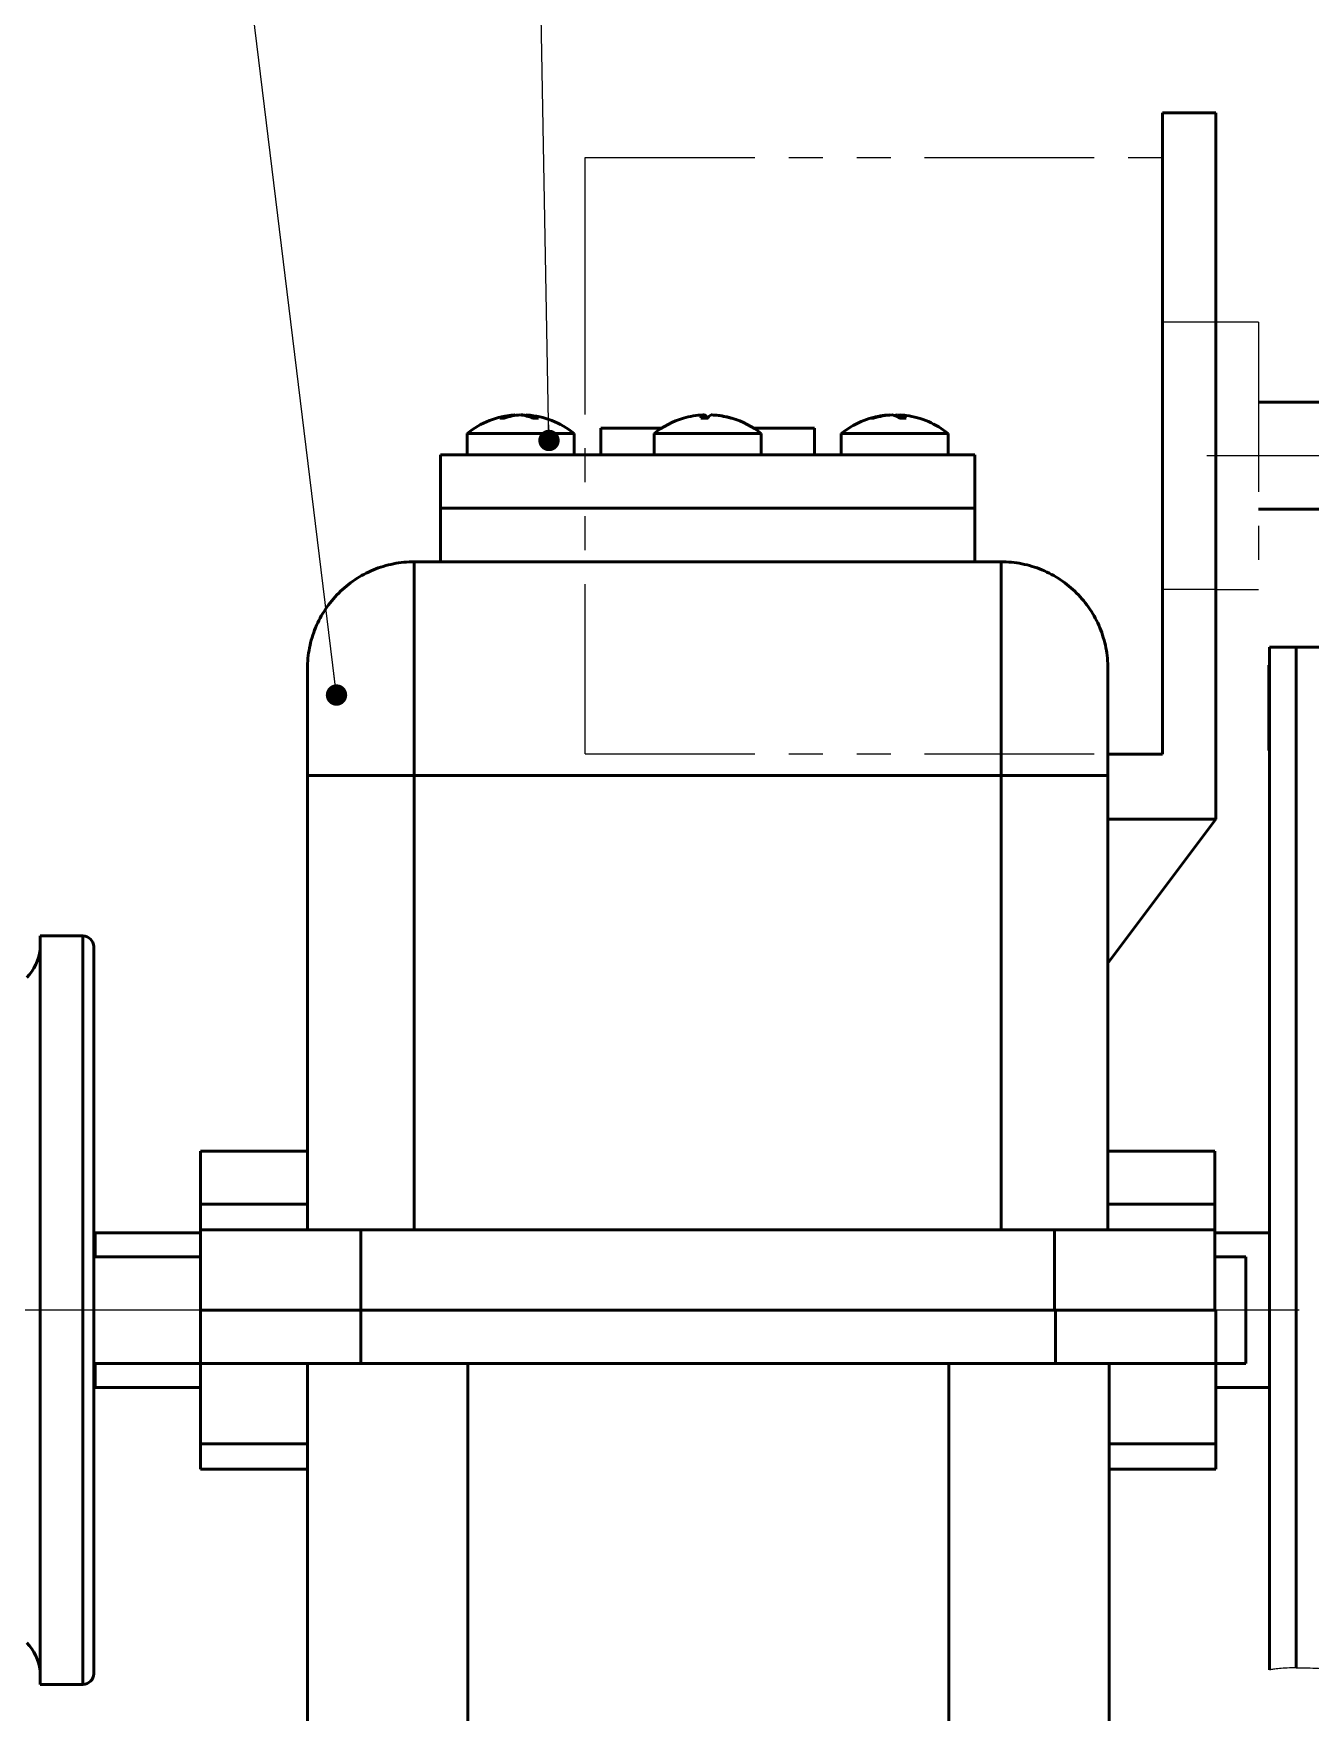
# Model space of a CAD drawing. Header units: millimetres. Extents: x 0 to 1189, y 0 to 841.
# Drawn here: x 806.6 to 854.3, y 658.9 to 721.7 of the extents above; entities that cross this region are included whole.
import ezdxf

# ---------------------------------------------------------------- set-up
doc = ezdxf.new("R2010")
doc.units = ezdxf.units.MM
doc.linetypes.add('CENTERX2', pattern=[20.32, 12.7, -2.54, 2.54, -2.54])
doc.linetypes.add('PHANTOM', pattern=[12.7, 6.35, -1.27, 1.27, -1.27, 1.27, -1.27])
for name, color, linetype in [('中心线', 1, 'CENTERX2'), ('剖面线', 6, 'Continuous'), ('双点划线', 2, 'PHANTOM'), ('符号', 4, 'Continuous')]:
    doc.layers.add(name, color=color, linetype=linetype)
doc.layers.add('粗实线', color=255, linetype='Continuous', lineweight=50)
doc.dimstyles.new('SLDDIMSTYLE1', dxfattribs={"dimtxt": 0.18, "dimasz": 0.8, "dimexe": 0, "dimexo": 0.0625, "dimgap": 0, "dimtad": 0, "dimtih": 1, "dimtoh": 1, "dimdec": 0, "dimrnd": 1e-09, "dimzin": 0, "dimdsep": 46, "dimtxsty": 'Standard', "dimblk1": 'DOT', "dimblk2": 'DOT', "dimsah": 1, "dimcen": 0.09, "dimadec": 0, "dimazin": 0, "dimtfac": 0.8, "dimtdec": 0, "dimtofl": 0, "dimtmove": 0, "dimatfit": 3, "dimldrblk": 'DOT', "dimfxl": 0, "dimfrac": 2, "dimtolj": 1, "dimtzin": 0, "dimarcsym": 0})

# ---------------------------------------------------------------- blocks, each defined once
blk = doc.blocks.new('_Dot')
at = {"color": 0, "linetype": 'ByBlock', "lineweight": -2}
blk.add_line((-0.5, 0), (-1, 0), dxfattribs=at)
at = {"color": 0, "linetype": 'ByBlock', "const_width": 0.5}
blk.add_lwpolyline([(-0.25, 0, 1), (0.25, 0, 1)], format="xyb", close=True, dxfattribs=at)

msp = doc.modelspace()

# ---------------------------------------------------------------- hatches: boundary and pattern name
at = {"layer": '剖面线'}
h = msp.add_hatch(dxfattribs=at)
h.set_pattern_fill('ANSI31', color=256, angle=90, style=0)
edge = h.paths.add_edge_path(flags=0)
edge.add_spline(control_points=[(866.7631, 648.7066), (867.0858, 650.1071), (867.4023, 651.4647), (867.4882, 652.7066)], knot_values=[0.4554944, 0.4554944, 0.4554944, 0.4554944, 0.5059265, 0.5059265, 0.5059265, 0.5059265], weights=[1, 1, 1, 1], degree=3, periodic=0)
edge.add_spline(control_points=[(867.4882, 652.7066), (867.5112, 653.0395), (867.5184, 653.3734), (867.5018, 653.7066)], knot_values=[0, 0, 0, 0, 0.0070615, 0.0070615, 0.0070615, 0.0070615], weights=[1, 1, 1, 1], degree=3, periodic=0)
edge.add_spline(control_points=[(867.5018, 653.7066), (867.4559, 654.6236), (866.7793, 657.1321), (861.6852, 659.3788), (857.7793, 660.1803), (854.7465, 660.544), (853.8104, 660.5298)], knot_values=[0.5198415, 0.5198415, 0.5198415, 0.5198415, 0.5592851, 0.6384909, 0.7047097, 0.7386614, 0.7386614, 0.7386614, 0.7386614], weights=[1, 1, 1, 1, 1, 1, 1], degree=3, periodic=0)
edge.add_spline(control_points=[(853.8104, 660.5298), (853.6988, 660.5281), (853.5857, 660.5243), (853.4805, 660.5187), (853.3753, 660.5131), (853.275, 660.5055), (853.1879, 660.4973), (853.1004, 660.4891), (853.0238, 660.48), (852.9642, 660.4722), (852.9044, 660.4644), (852.8601, 660.4576), (852.8352, 660.4538), (852.8188, 660.4512), (852.8104, 660.4499), (852.8104, 660.4499)], knot_values=[0, 0, 0, 0, 0.0016742, 0.0016742, 0.0016742, 0.0033479, 0.0033479, 0.0033479, 0.0050291, 0.0050291, 0.0050291, 0.0067174, 0.0067174, 0.0067174, 0.0078227, 0.0078227, 0.0078227, 0.0078227], weights=[1, 1, 1, 1, 1, 1, 1, 1, 1, 1, 1, 1, 1, 1, 1, 1], degree=3, periodic=0)
edge.add_spline(control_points=[(852.8104, 660.4499), (852.8104, 660.4499), (852.8295, 660.453), (852.866, 660.4585), (852.9025, 660.4639), (852.9574, 660.4717), (853.0261, 660.48), (853.0955, 660.4883), (853.1808, 660.4973), (853.2752, 660.505), (853.37, 660.5127), (853.4766, 660.5192), (853.5862, 660.5237), (853.6595, 660.5266), (853.7352, 660.5287), (853.8104, 660.5298)], knot_values=[0, 0, 0, 0, 0.0016677, 0.0016677, 0.0016677, 0.0033345, 0.0033345, 0.0033345, 0.0050147, 0.0050147, 0.0050147, 0.0067027, 0.0067027, 0.0067027, 0.0078225, 0.0078225, 0.0078225, 0.0078225], weights=[1, 1, 1, 1, 1, 1, 1, 1, 1, 1, 1, 1, 1, 1, 1, 1], degree=3, periodic=0)
edge.add_spline(control_points=[(853.8104, 660.5298), (854.7465, 660.544), (857.7793, 660.1803), (861.6852, 659.3788), (866.7793, 657.1321), (867.4559, 654.6236), (867.5018, 653.7066)], knot_values=[0.2613386, 0.2613386, 0.2613386, 0.2613386, 0.2952903, 0.3615091, 0.4407149, 0.4801585, 0.4801585, 0.4801585, 0.4801585], weights=[1, 1, 1, 1, 1, 1, 1], degree=3, periodic=0)
edge.add_spline(control_points=[(867.5018, 653.7066), (867.5184, 653.3734), (867.5112, 653.0395), (867.4882, 652.7066)], knot_values=[0.0071788, 0.0071788, 0.0071788, 0.0071788, 0.0142403, 0.0142403, 0.0142403, 0.0142403], weights=[1, 1, 1, 1], degree=3, periodic=0)
edge.add_spline(control_points=[(867.4882, 652.7066), (867.4023, 651.4647), (867.0858, 650.1071), (866.7631, 648.7066)], knot_values=[0.4940735, 0.4940735, 0.4940735, 0.4940735, 0.5445056, 0.5445056, 0.5445056, 0.5445056], weights=[1, 1, 1, 1], degree=3, periodic=0)

# ---------------------------------------------------------------- linework, layer by layer
for points, knots in [([(853.8104, 660.5298), (853.6983, 660.5269), (853.4742, 660.5212), (853.1754, 660.4978), (852.9489, 660.4712), (852.8278, 660.4527), (852.8153, 660.4507), (852.8104, 660.4499)], [0, 0, 0, 0, 0.2137748, 0.4275162, 0.6421971, 0.8577299, 1, 1, 1, 1]), ([(853.8104, 660.5298), (854.0914, 660.527), (854.6605, 660.5213), (855.8785, 660.4096), (857.3948, 660.1965), (859.1823, 659.8757), (860.8955, 659.4387), (862.4121, 658.9354), (863.7416, 658.3863), (864.8334, 657.8233), (865.8076, 657.164), (866.5889, 656.4151), (867.1152, 655.5658), (867.4157, 654.6591), (867.4727, 654.028), (867.5018, 653.7066)], [0, 0, 0, 0, 0.0508228, 0.1029359, 0.2211467, 0.3278444, 0.4313598, 0.5407929, 0.6166723, 0.6914491, 0.7626676, 0.8289444, 0.8856016, 0.9417493, 1, 1, 1, 1])]:
    msp.add_open_spline(points, degree=3, knots=knots)
at = {"layer": '中心线'}
for p, q in [((861.4712, 705.8732), (850.4712, 705.8732)), ((853.9251, 673.9066), (789.9251, 673.9066))]:
    msp.add_line(p, q, dxfattribs=at)
at = {"layer": '双点划线'}
for p, q in [((827.2077, 717.0266), (848.8077, 717.0266)), ((827.2077, 716.3466), (827.2077, 717.0266)), ((827.2077, 715.2946), (827.2077, 716.3466)), ((827.2077, 713.4426), (827.2077, 715.2946)), ((827.2077, 713.063), (827.2077, 713.4426)), ((827.2077, 694.7198), (827.2077, 713.063)), ((850.8077, 710.8732), (848.8077, 710.8732)), ((852.4077, 710.8732), (850.8077, 710.8732)), ((852.4077, 710.8732), (852.4077, 700.8732)), ((850.8077, 700.8732), (848.8077, 700.8732)), ((850.8077, 700.8732), (852.4077, 700.8732)), ((827.2077, 694.7198), (848.8077, 694.7198))]:
    msp.add_line(p, q, dxfattribs=at)
at = {"layer": '粗实线'}
for p, q in [((848.8077, 716.7066), (848.8077, 718.7066)), ((848.8077, 718.7066), (850.8077, 718.7066)), ((850.8077, 718.7066), (850.8077, 716.7066)), ((848.8077, 716.7066), (848.8077, 694.7066)), ((850.8077, 692.2784), (850.8077, 716.7066)), ((857.4712, 707.8732), (852.4077, 707.8732)), ((824.5799, 707.3996), (824.5834, 707.3802)), ((824.7895, 707.3978), (824.812, 707.3996)), ((824.8119, 707.3955), (824.812, 707.3996)), ((824.9992, 707.3996), (824.9926, 707.3635)), ((831.6206, 707.3996), (831.6384, 707.2779)), ((831.6605, 707.3996), (831.6209, 707.3975)), ((831.6209, 707.3973), (831.6634, 707.3996)), ((831.623, 707.3976), (831.6227, 707.3996)), ((831.6767, 707.2779), (831.6634, 707.3996)), ((831.9185, 707.3996), (831.9582, 707.3975)), ((831.9185, 707.3996), (831.9185, 707.3995)), ((831.956, 707.3975), (831.9563, 707.3996)), ((831.9585, 707.3996), (831.9581, 707.3973)), ((838.5997, 707.3929), (838.5986, 707.3996)), ((838.879, 707.3996), (838.8743, 707.3388)), ((838.961, 707.282), (838.9805, 707.3996)), ((822.7895, 706.7046), (822.7895, 705.9066)), ((822.7895, 706.7046), (826.7895, 706.7046)), ((826.7895, 705.9066), (826.7895, 706.7046)), ((827.7895, 706.9066), (830.072, 706.9066)), ((827.7895, 706.9066), (827.7895, 705.9066)), ((829.7895, 706.7046), (829.7895, 705.9066)), ((829.7895, 706.7046), (833.7895, 706.7046)), ((833.5071, 706.9066), (835.7895, 706.9066)), ((833.7895, 705.9066), (833.7895, 706.7046)), ((835.7895, 706.9066), (835.7895, 705.9066)), ((836.7895, 706.7046), (836.7895, 705.9066)), ((836.7895, 706.7046), (840.7895, 706.7046)), ((840.7895, 705.9066), (840.7895, 706.7046)), ((821.7895, 705.9066), (841.7895, 705.9066)), ((821.7895, 705.9066), (821.7895, 703.9066)), ((841.7895, 705.9066), (841.7895, 703.9066)), ((821.7895, 703.9066), (841.7895, 703.9066)), ((821.7895, 703.9066), (821.7895, 701.9066)), ((821.7895, 703.9066), (841.7895, 703.9066)), ((841.7895, 703.9066), (841.7895, 701.9066)), ((852.4077, 703.8732), (857.4712, 703.8732)), ((820.8104, 701.9066), (842.7686, 701.9066)), ((852.8104, 660.4499), (852.8104, 698.7066)), ((852.8104, 698.7066), (853.8104, 698.7066)), ((853.8104, 698.7066), (853.8104, 660.5298)), ((853.8104, 698.7066), (879.8525, 698.7066)), ((852.7877, 694.8386), (852.7877, 698.0386)), ((852.8077, 698.0186), (852.8077, 694.8586)), ((848.8077, 694.7066), (846.7686, 694.7066)), ((816.8104, 676.9066), (816.8104, 693.9066)), ((842.7686, 693.9066), (820.8104, 693.9066)), ((820.8104, 693.9066), (820.8104, 676.9066)), ((842.7686, 676.9066), (842.7686, 693.9066)), ((846.7686, 693.9066), (846.7686, 676.9066)), ((846.7686, 692.2784), (850.8077, 692.2784)), ((850.8077, 692.2784), (846.7686, 686.8914)), ((808.4104, 687.9066), (806.8104, 687.9066)), ((806.8104, 687.9066), (806.8104, 686.5246)), ((808.4104, 686.5246), (808.4104, 687.9066)), ((808.8104, 687.5066), (808.8104, 686.1641)), ((806.8104, 686.5246), (806.8104, 659.9066)), ((808.4104, 659.9066), (808.4104, 686.5246)), ((808.8104, 686.1641), (808.8104, 660.3066)), ((816.8104, 679.8493), (812.8104, 679.8493)), ((812.8104, 677.8782), (812.8104, 679.8493)), ((850.7686, 679.8493), (846.7686, 679.8493)), ((850.7686, 679.8493), (850.7686, 677.8782)), ((816.8104, 677.8782), (812.8104, 677.8782)), ((812.8104, 676.9066), (812.8104, 677.8782)), ((850.7686, 677.8782), (846.7686, 677.8782)), ((850.7686, 677.8782), (850.7686, 676.9066)), ((812.8104, 676.7946), (808.8624, 676.7946)), ((808.8624, 676.7946), (808.8624, 675.9066)), ((812.8104, 673.9066), (812.8104, 676.9066)), ((812.8104, 676.9066), (818.8104, 676.9066)), ((818.8104, 676.9066), (818.8104, 673.9066)), ((844.7686, 676.9066), (818.8104, 676.9066)), ((844.7686, 673.9066), (844.7686, 676.9066)), ((844.7686, 676.9066), (850.7686, 676.9066)), ((850.7686, 676.9066), (850.7686, 673.9066)), ((852.8104, 676.7946), (850.7686, 676.7946)), ((812.8104, 675.9066), (808.8104, 675.9066)), ((851.9251, 675.9066), (850.7686, 675.9066)), ((851.9251, 675.9066), (851.9251, 671.9066)), ((812.8104, 671.9066), (812.8104, 673.9066)), ((818.8104, 673.9066), (812.8104, 673.9066)), ((818.8104, 673.9066), (812.8104, 673.9066)), ((818.8104, 671.9066), (818.8104, 673.9066)), ((818.8104, 673.9066), (844.8104, 673.9066)), ((844.7686, 673.9066), (818.8104, 673.9066)), ((850.7686, 673.9066), (844.7686, 673.9066)), ((844.8104, 671.9066), (844.8104, 673.9066)), ((844.8104, 673.9066), (850.8104, 673.9066)), ((850.8104, 671.9066), (850.8104, 673.9066)), ((808.8104, 671.9066), (812.8104, 671.9066)), ((808.8624, 671.9066), (808.8624, 671.0186)), ((818.8104, 671.9066), (812.8104, 671.9066)), ((812.8104, 671.9066), (812.8104, 668.9066)), ((816.8104, 648.7066), (816.8104, 671.9066)), ((818.8104, 671.9066), (844.8104, 671.9066)), ((822.8104, 671.9066), (822.8104, 656.4126)), ((840.8104, 656.5066), (840.8104, 671.9066)), ((844.8104, 671.9066), (850.8104, 671.9066)), ((846.8104, 671.9066), (846.8104, 652.7066)), ((850.8104, 671.9066), (851.9251, 671.9066)), ((850.8104, 671.9066), (850.8104, 668.9066)), ((808.8624, 671.0186), (812.8104, 671.0186)), ((850.8104, 671.0186), (852.8104, 671.0186)), ((812.8104, 668.9066), (816.8104, 668.9066)), ((812.8104, 668.9066), (812.8104, 667.9638)), ((846.8104, 668.9066), (850.8104, 668.9066)), ((850.8104, 668.9066), (850.8104, 667.9638)), ((812.8104, 667.9638), (816.8104, 667.9638)), ((846.8104, 667.9638), (850.8104, 667.9638)), ((806.8104, 659.9066), (808.4104, 659.9066))]:
    msp.add_line(p, q, dxfattribs=at)
at = {"layer": '粗实线', "flags": 128}
for points in [[(831.7703, 707.2768), (831.775, 707.2767), (831.8081, 707.2757)], [(838.879, 707.3996), (838.9683, 707.3938), (838.9793, 707.3929)]]:
    msp.add_lwpolyline(points, dxfattribs=at)
at = {"layer": '粗实线'}
for centre, radius, start, end in [((824.7895, 704.2066), 3.2, 94.249303, 128.682187), ((824.6935, 705.4972), 1.9058, 93.417433, 111.062173), ((824.0921, 705.7592), 1.5188, 86.846662, 93.153338), ((824.8982, 705.3008), 2.1029, 93.574326, 110.096249), ((824.6504, 705.9496), 1.4547, 65.724843, 85.40112), ((824.692, 705.3885), 2.0147, 81.331435, 86.586322), ((824.9042, 706.1473), 1.2559, 63.95505, 85.663941), ((824.7895, 704.2066), 3.2, 51.317813, 85.750697), ((825.3521, 704.9439), 2.3341, 87.45659, 92.54341), ((831.7895, 704.2066), 3.2, 106.437425, 128.682187), ((831.7662, 704.2811), 3.1219, 92.67348, 106.420807), ((831.7153, 707.2342), 0.1906, 119.792819, 167.437418), ((831.6609, 703.505), 3.773, 87.999671, 92.000329), ((831.5411, 707.1552), 0.2733, 26.160062, 63.425942), ((832.0379, 707.1552), 0.2733, 116.574058, 153.839938), ((831.7661, 704.2244), 3.1787, 73.719744, 87.302253), ((831.8129, 704.2811), 3.1219, 73.579193, 87.32652), ((832.6763, 707.198), 0.0799, 76.18046, 103.81954), ((831.7895, 704.2066), 3.2, 51.317813, 73.562575), ((838.7895, 704.2066), 3.2, 97.719229, 128.682187), ((838.7354, 704.6088), 2.7941, 92.807079, 107.361003), ((837.947, 706.8314), 0.4466, 84.180284, 95.819716), ((838.8464, 704.4808), 2.9224, 92.869827, 106.993731), ((838.6031, 706.8347), 0.5732, 50.297104, 80.264019), ((838.9397, 706.9604), 0.4434, 97.875828, 109.804909), ((839.0944, 703.8716), 3.4064, 87.894748, 92.105252), ((838.9097, 706.9706), 0.4348, 44.558056, 80.637809), ((838.8417, 704.5903), 2.8127, 82.283809, 87.172042), ((838.7895, 704.2066), 3.2, 51.317813, 82.280771), ((852.7877, 698.0186), 0.02, 0, 90), ((852.7877, 694.8586), 0.02, 270, 360), ((808.4104, 687.5066), 0.4, 0, 90), ((804.9525, 687.6486), 1.8758, 316.38083, 352.096158), ((804.9525, 660.1645), 1.8758, 7.903842, 43.61917), ((808.4104, 660.3066), 0.4, 270, 360)]:
    msp.add_arc(centre, radius, start, end, dxfattribs=at)
for points, knots in [([(816.8104, 697.9066), (816.8104, 698.1684), (816.8362, 698.4302), (816.9383, 698.9437), (817.0147, 699.1954), (817.2151, 699.6792), (817.3391, 699.9112), (817.63, 700.3465), (817.7969, 700.5499), (818.1671, 700.9201), (818.3704, 701.087), (818.8058, 701.3779), (819.0378, 701.5019), (819.5215, 701.7023), (819.7733, 701.7786), (820.2868, 701.8808), (820.5486, 701.9066), (820.8104, 701.9066)], [0, 0, 0, 0, 0.125, 0.125, 0.25, 0.25, 0.375, 0.375, 0.5, 0.5, 0.625, 0.625, 0.75, 0.75, 0.875, 0.875, 1, 1, 1, 1]), ([(820.8104, 701.9066), (820.8104, 701.9066), (820.8104, 701.8647), (820.8104, 701.6814), (820.8104, 701.5398), (820.8104, 701.1499), (820.8104, 700.9015), (820.8104, 700.3035), (820.8104, 699.9539), (820.8104, 699.1729), (820.8104, 698.7416), (820.8104, 697.8269), (820.8104, 697.3437), (820.8104, 696.3589), (820.8104, 695.8575), (820.8104, 694.867), (820.8104, 694.378), (820.8104, 693.9066)], [0, 0, 0, 0, 0.125, 0.125, 0.25, 0.25, 0.375, 0.375, 0.5, 0.5, 0.625, 0.625, 0.75, 0.75, 0.875, 0.875, 1, 1, 1, 1]), ([(842.7686, 693.9066), (842.7686, 694.378), (842.7686, 694.867), (842.7686, 695.8575), (842.7686, 696.3589), (842.7686, 697.3437), (842.7686, 697.8269), (842.7686, 698.7416), (842.7686, 699.1729), (842.7686, 699.9539), (842.7686, 700.3035), (842.7686, 700.9015), (842.7686, 701.1499), (842.7686, 701.5398), (842.7686, 701.6814), (842.7686, 701.8647), (842.7686, 701.9066), (842.7686, 701.9066)], [0, 0, 0, 0, 0.125, 0.125, 0.25, 0.25, 0.375, 0.375, 0.5, 0.5, 0.625, 0.625, 0.75, 0.75, 0.875, 0.875, 1, 1, 1, 1]), ([(842.7686, 701.9066), (843.0304, 701.9066), (843.2922, 701.8808), (843.8058, 701.7786), (844.0575, 701.7023), (844.5412, 701.5019), (844.7732, 701.3779), (845.2086, 701.087), (845.4119, 700.9201), (845.7822, 700.5499), (845.9491, 700.3465), (846.24, 699.9112), (846.364, 699.6792), (846.5643, 699.1954), (846.6407, 698.9437), (846.7429, 698.4302), (846.7686, 698.1684), (846.7686, 697.9066)], [0, 0, 0, 0, 0.125, 0.125, 0.25, 0.25, 0.375, 0.375, 0.5, 0.5, 0.625, 0.625, 0.75, 0.75, 0.875, 0.875, 1, 1, 1, 1]), ([(816.8104, 693.9066), (816.8104, 693.9673), (816.8104, 694.0276), (816.8104, 694.1432), (816.8104, 694.1993), (816.8104, 694.3644), (816.8104, 694.4662), (816.8104, 694.6601), (816.8104, 694.7521), (816.8104, 694.9294), (816.8104, 695.0145), (816.8104, 695.1792), (816.8104, 695.2588), (816.8104, 695.4117), (816.8104, 695.4852), (816.8104, 695.6983), (816.8104, 695.8307), (816.8104, 696.201), (816.8104, 696.4139), (816.8104, 696.6969), (816.8104, 696.7852), (816.8104, 696.9494), (816.8104, 697.0254), (816.8104, 697.2372), (816.8104, 697.357), (816.8104, 697.5599), (816.8104, 697.643), (816.8104, 697.7423), (816.8104, 697.7712), (816.8104, 697.8206), (816.8104, 697.8411), (816.8104, 697.8903), (816.8104, 697.9066), (816.8104, 697.9066)], [0, 0, 0, 0, 0.015625, 0.015625, 0.03125, 0.03125, 0.0625, 0.0625, 0.09375, 0.09375, 0.125, 0.125, 0.15625, 0.15625, 0.1875, 0.1875, 0.25, 0.25, 0.375, 0.375, 0.4375, 0.4375, 0.5, 0.5, 0.625, 0.625, 0.75, 0.75, 0.8125, 0.8125, 0.875, 0.875, 1, 1, 1, 1]), ([(846.7686, 697.9066), (846.7686, 697.9066), (846.7686, 697.8903), (846.7686, 697.8253), (846.7686, 697.7766), (846.7686, 697.6453), (846.7686, 697.5627), (846.7686, 697.3602), (846.7686, 697.2403), (846.7686, 697.027), (846.7686, 696.9504), (846.7686, 696.7863), (846.7686, 696.6987), (846.7686, 696.4172), (846.7686, 696.2053), (846.7686, 695.8972), (846.7686, 695.8334), (846.7686, 695.7007), (846.7686, 695.6318), (846.7686, 695.4185), (846.7686, 695.267), (846.7686, 695.0203), (846.7686, 694.9347), (846.7686, 694.755), (846.7686, 694.6607), (846.7686, 694.4646), (846.7686, 694.3625), (846.7686, 694.1984), (846.7686, 694.1416), (846.7686, 694.0264), (846.7686, 693.9675), (846.7686, 693.9066)], [0, 0, 0, 0, 0.125, 0.125, 0.25, 0.25, 0.375, 0.375, 0.5, 0.5, 0.5625, 0.5625, 0.625, 0.625, 0.75, 0.75, 0.78125, 0.78125, 0.8125, 0.8125, 0.875, 0.875, 0.90625, 0.90625, 0.9375, 0.9375, 0.96875, 0.96875, 0.984375, 0.984375, 1, 1, 1, 1]), ([(816.8104, 693.9066), (816.8104, 693.9066), (816.8362, 693.9066), (816.9383, 693.9066), (817.0147, 693.9066), (817.2151, 693.9066), (817.3391, 693.9066), (817.63, 693.9066), (817.7969, 693.9066), (818.1671, 693.9066), (818.3704, 693.9066), (818.8058, 693.9066), (819.0378, 693.9066), (819.5215, 693.9066), (819.7733, 693.9066), (820.2868, 693.9066), (820.5486, 693.9066), (820.8104, 693.9066)], [0, 0, 0, 0, 0.125, 0.125, 0.25, 0.25, 0.375, 0.375, 0.5, 0.5, 0.625, 0.625, 0.75, 0.75, 0.875, 0.875, 1, 1, 1, 1]), ([(842.7686, 693.9066), (843.0304, 693.9066), (843.2922, 693.9066), (843.8058, 693.9066), (844.0575, 693.9066), (844.5412, 693.9066), (844.7732, 693.9066), (845.2086, 693.9066), (845.4119, 693.9066), (845.7822, 693.9066), (845.9491, 693.9066), (846.24, 693.9066), (846.364, 693.9066), (846.5643, 693.9066), (846.6407, 693.9066), (846.7429, 693.9066), (846.7686, 693.9066), (846.7686, 693.9066)], [0, 0, 0, 0, 0.125, 0.125, 0.25, 0.25, 0.375, 0.375, 0.5, 0.5, 0.625, 0.625, 0.75, 0.75, 0.875, 0.875, 1, 1, 1, 1])]:
    msp.add_open_spline(points, degree=3, knots=knots, dxfattribs=at)

# ---------------------------------------------------------------- leaders
at = {"layer": '符号'}
for points in [[(817.8978, 696.919), (805.4422, 798.7483)], [(825.8503, 706.4439), (824.1497, 798.7483)]]:
    msp.add_leader(points, dimstyle='SLDDIMSTYLE1', dxfattribs=at)

doc.saveas('drawing.dxf')
